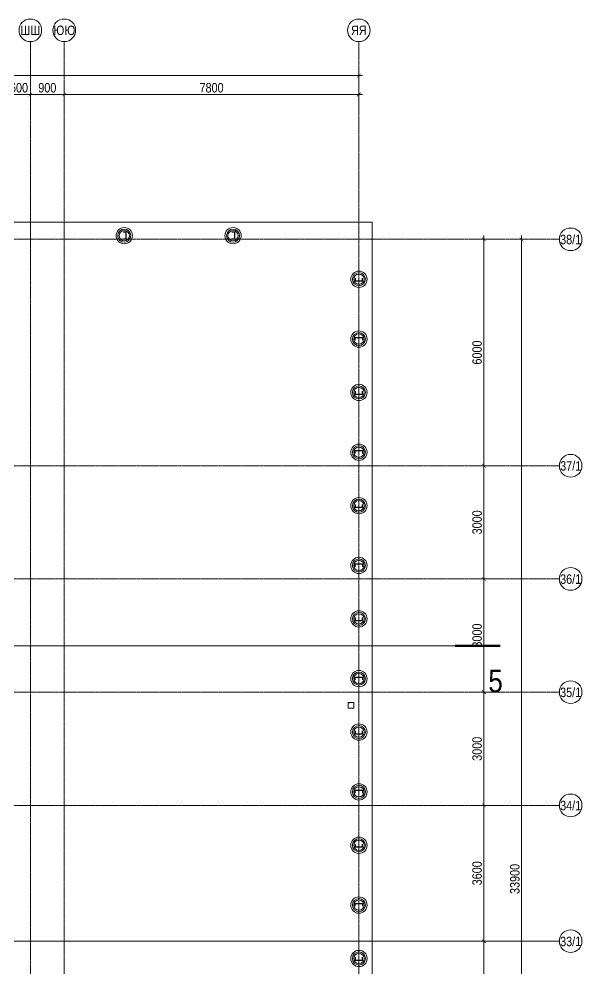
# Model space of a CAD drawing. Header units: millimetres. Extents: x -65509 to 912790, y 446 to 713294.
# Drawn here: x 214923 to 229833, y 673125 to 698299 of the extents above; entities that cross this region are included whole.
import ezdxf
from ezdxf.enums import TextEntityAlignment as Align

# ---------------------------------------------------------------- set-up
doc = ezdxf.new("R2010")
doc.units = ezdxf.units.MM
doc.linetypes.add('CENTER2', pattern=[28.575, 19.05, -3.175, 3.175, -3.175])
doc.linetypes.add('DASHED', pattern=[19.05, 12.7, -6.35])
doc.layers.get('Defpoints').update_dxf_attribs({"color": 250})
for name, color, linetype, lineweight in [('1-основные', 7, 'Continuous', 0), ('АР_Разрезы марка', 7, 'Continuous', 13), ('ВК_Шахты', 250, 'Continuous', 9), ('КМ_Фахверки', 250, 'Continuous', 25), ('РД_Оси_100', 250, 'Continuous', 0), ('РД_Оси_размер', 250, 'Continuous', 0)]:
    doc.layers.add(name, color=color, linetype=linetype, lineweight=lineweight)
doc.layers.add('АР_Делит', color=250, linetype='Continuous', lineweight=0, plot=False)
doc.styles.add('style1', font='ARIALN.TTF')
doc.styles.add('ккк', font='isocpeur.ttf', dxfattribs={"width": 0.85, "oblique": 15})
doc.dimstyles.new('Dim100_ареал', dxfattribs={"dimscale": 100, "dimtxt": 2.5, "dimasz": 1, "dimexe": 1, "dimexo": 1, "dimgap": 0.5, "dimtad": 1, "dimzin": 12, "dimdsep": 46, "dimtxsty": 'style1', "dimblk": 'ARCHTICK', "dimcen": 1, "dimdle": 1, "dimclrd": 256, "dimclre": 256, "dimaunit": 1, "dimadec": 0, "dimazin": 3, "dimtfac": 1, "dimtmove": 1, "dimatfit": 3, "dimldrblk": 'OPEN30', "dimfxl": 4, "dimfxlon": 1, "dimtolj": 1, "dimtzin": 0, "dimlwd": 9, "dimlwe": 9, "dimarcsym": 0})

# ---------------------------------------------------------------- blocks, each defined once
blk = doc.blocks.new('A-iden')
at = {"linetype": 'Continuous', "lineweight": 5}
blk.add_circle((0, -4), 3, dxfattribs=at)
at = {"color": 0, "linetype": 'Continuous', "lineweight": 20, "style": 'ккк', "width": 0.85}
blk.add_attdef('ID', text='', height=8, dxfattribs=at).set_placement((0.31, -3.85), align=Align.MIDDLE_CENTER)
blk = doc.blocks.new('_ArchTick')
at = {"color": 0, "linetype": 'ByBlock', "const_width": 0.15}
blk.add_lwpolyline([(-0.5, -0.5), (0.5, 0.5)], dxfattribs=at)
blk = doc.blocks.new('*D377')
at = {"layer": 'Defpoints', "color": 0, "transparency": 16777216}
for p in [(116910, 116100), (117910, 116100), (116910, 110100)]:
    blk.add_point(p, dxfattribs=at)
at = {"layer": 'РД_Оси_размер', "color": 0, "lineweight": 5, "transparency": 16777216}
for p, q in [((117710, 116100), (118010, 116100)), ((117910, 110000), (117910, 116200)), ((117710, 110100), (118010, 110100))]:
    blk.add_line(p, q, dxfattribs=at)
at = {"layer": 'РД_Оси_размер', "color": 0, "lineweight": 5, "transparency": 16777216, "xscale": 100, "yscale": 100, "zscale": 100}
for p, rotation in [((117910, 116100), 90), ((117910, 110100), 270)]:
    blk.add_blockref('_ArchTick', p, dxfattribs=dict(at, rotation=rotation))
at = {"layer": 'РД_Оси_размер', "color": 0, "transparency": 16777216, "insert": (117732, 113100), "char_height": 250, "attachment_point": 5, "rotation": 90, "style": 'style1'}
blk.add_mtext('\\A1;6000', dxfattribs=at)
blk = doc.blocks.new('_Open30')
at = {"color": 0, "linetype": 'ByBlock', "lineweight": -2}
for p, q in [((-1, 0.27), (0, 0)), ((0, 0), (-1, -0.27)), ((0, 0), (-1, 0))]:
    blk.add_line(p, q, dxfattribs=at)
blk = doc.blocks.new('*D378')
at = {"layer": 'Defpoints', "color": 0, "transparency": 16777216}
for p in [(116910, 119700), (117910, 119700), (116910, 116100)]:
    blk.add_point(p, dxfattribs=at)
at = {"layer": 'РД_Оси_размер', "color": 0, "lineweight": 5, "transparency": 16777216}
for p, q in [((117710, 119700), (118010, 119700)), ((117910, 116000), (117910, 119800)), ((117710, 116100), (118010, 116100))]:
    blk.add_line(p, q, dxfattribs=at)
at = {"layer": 'РД_Оси_размер', "color": 0, "lineweight": 5, "transparency": 16777216, "xscale": 100, "yscale": 100, "zscale": 100}
for p, rotation in [((117910, 119700), 90), ((117910, 116100), 270)]:
    blk.add_blockref('_ArchTick', p, dxfattribs=dict(at, rotation=rotation))
at = {"layer": 'РД_Оси_размер', "color": 0, "transparency": 16777216, "insert": (117732, 117900), "char_height": 250, "attachment_point": 5, "rotation": 90, "style": 'style1'}
blk.add_mtext('\\A1;3600', dxfattribs=at)
blk = doc.blocks.new('*D379')
at = {"layer": 'Defpoints', "color": 0, "transparency": 16777216}
for p in [(116910, 122700), (117910, 122700), (116910, 119700)]:
    blk.add_point(p, dxfattribs=at)
at = {"layer": 'РД_Оси_размер', "color": 0, "lineweight": 5, "transparency": 16777216}
for p, q in [((117710, 122700), (118010, 122700)), ((117910, 119600), (117910, 122800)), ((117710, 119700), (118010, 119700))]:
    blk.add_line(p, q, dxfattribs=at)
at = {"layer": 'РД_Оси_размер', "color": 0, "lineweight": 5, "transparency": 16777216, "xscale": 100, "yscale": 100, "zscale": 100}
for p, rotation in [((117910, 122700), 90), ((117910, 119700), 270)]:
    blk.add_blockref('_ArchTick', p, dxfattribs=dict(at, rotation=rotation))
at = {"layer": 'РД_Оси_размер', "color": 0, "transparency": 16777216, "insert": (117732, 121200), "char_height": 250, "attachment_point": 5, "rotation": 90, "style": 'style1'}
blk.add_mtext('\\A1;3000', dxfattribs=at)
blk = doc.blocks.new('*D380')
at = {"layer": 'Defpoints', "color": 0, "transparency": 16777216}
for p in [(116910, 125700), (117910, 125700), (116910, 122700)]:
    blk.add_point(p, dxfattribs=at)
at = {"layer": 'РД_Оси_размер', "color": 0, "lineweight": 5, "transparency": 16777216}
for p, q in [((117710, 125700), (118010, 125700)), ((117910, 122600), (117910, 125800)), ((117710, 122700), (118010, 122700))]:
    blk.add_line(p, q, dxfattribs=at)
at = {"layer": 'РД_Оси_размер', "color": 0, "lineweight": 5, "transparency": 16777216, "xscale": 100, "yscale": 100, "zscale": 100}
for p, rotation in [((117910, 125700), 90), ((117910, 122700), 270)]:
    blk.add_blockref('_ArchTick', p, dxfattribs=dict(at, rotation=rotation))
at = {"layer": 'РД_Оси_размер', "color": 0, "transparency": 16777216, "insert": (117732, 124200), "char_height": 250, "attachment_point": 5, "rotation": 90, "style": 'style1'}
blk.add_mtext('\\A1;3000', dxfattribs=at)
blk = doc.blocks.new('*D381')
at = {"layer": 'Defpoints', "color": 0, "transparency": 16777216}
for p in [(116910, 128700), (117910, 128700), (116910, 125700)]:
    blk.add_point(p, dxfattribs=at)
at = {"layer": 'РД_Оси_размер', "color": 0, "lineweight": 5, "transparency": 16777216}
for p, q in [((117710, 128700), (118010, 128700)), ((117910, 125600), (117910, 128800)), ((117710, 125700), (118010, 125700))]:
    blk.add_line(p, q, dxfattribs=at)
at = {"layer": 'РД_Оси_размер', "color": 0, "lineweight": 5, "transparency": 16777216, "xscale": 100, "yscale": 100, "zscale": 100}
for p, rotation in [((117910, 128700), 90), ((117910, 125700), 270)]:
    blk.add_blockref('_ArchTick', p, dxfattribs=dict(at, rotation=rotation))
at = {"layer": 'РД_Оси_размер', "color": 0, "transparency": 16777216, "insert": (117732, 127200), "char_height": 250, "attachment_point": 5, "rotation": 90, "style": 'style1'}
blk.add_mtext('\\A1;3000', dxfattribs=at)
blk = doc.blocks.new('*D382')
at = {"layer": 'Defpoints', "color": 0, "transparency": 16777216}
for p in [(116910, 134700), (117910, 134700), (116910, 128700)]:
    blk.add_point(p, dxfattribs=at)
at = {"layer": 'РД_Оси_размер', "color": 0, "lineweight": 5, "transparency": 16777216}
for p, q in [((117710, 134700), (118010, 134700)), ((117910, 128600), (117910, 134800)), ((117710, 128700), (118010, 128700))]:
    blk.add_line(p, q, dxfattribs=at)
at = {"layer": 'РД_Оси_размер', "color": 0, "lineweight": 5, "transparency": 16777216, "xscale": 100, "yscale": 100, "zscale": 100}
for p, rotation in [((117910, 134700), 90), ((117910, 128700), 270)]:
    blk.add_blockref('_ArchTick', p, dxfattribs=dict(at, rotation=rotation))
at = {"layer": 'РД_Оси_размер', "color": 0, "transparency": 16777216, "insert": (117732, 131700), "char_height": 250, "attachment_point": 5, "rotation": 90, "style": 'style1'}
blk.add_mtext('\\A1;6000', dxfattribs=at)
blk = doc.blocks.new('*D333')
at = {"layer": 'Defpoints', "color": 0, "transparency": 16777216}
for p in [(116910, 134700), (118910, 134700), (116910, 100800)]:
    blk.add_point(p, dxfattribs=at)
at = {"layer": 'РД_Оси_размер', "color": 0, "lineweight": 5, "transparency": 16777216}
for p, q in [((118710, 134700), (119010, 134700)), ((118910, 100700), (118910, 134800)), ((118710, 100800), (119010, 100800))]:
    blk.add_line(p, q, dxfattribs=at)
at = {"layer": 'РД_Оси_размер', "color": 0, "lineweight": 5, "transparency": 16777216, "xscale": 100, "yscale": 100, "zscale": 100}
for p, rotation in [((118910, 134700), 90), ((118910, 100800), 270)]:
    blk.add_blockref('_ArchTick', p, dxfattribs=dict(at, rotation=rotation))
at = {"layer": 'РД_Оси_размер', "color": 0, "transparency": 16777216, "insert": (118732, 117750), "char_height": 250, "attachment_point": 5, "rotation": 90, "style": 'style1'}
blk.add_mtext('\\A1;33900', dxfattribs=at)
blk = doc.blocks.new('*D227')
at = {"layer": 'Defpoints', "color": 0, "transparency": 16777216}
for p in [(114600, 139039), (73200, 137039), (114600, 137039)]:
    blk.add_point(p, dxfattribs=at)
at = {"layer": 'РД_Оси_размер', "color": 0, "lineweight": 5, "transparency": 16777216}
for p, q in [((73100, 139039), (114700, 139039)), ((73200, 138839), (73200, 139139)), ((114600, 138839), (114600, 139139))]:
    blk.add_line(p, q, dxfattribs=at)
at = {"layer": 'РД_Оси_размер', "color": 0, "lineweight": 5, "transparency": 16777216, "xscale": 100, "yscale": 100, "zscale": 100, "rotation": 180}
blk.add_blockref('_ArchTick', (73200, 139039), dxfattribs=at)
at = {"layer": 'РД_Оси_размер', "color": 0, "lineweight": 5, "transparency": 16777216, "xscale": 100, "yscale": 100, "zscale": 100}
blk.add_blockref('_ArchTick', (114600, 139039), dxfattribs=at)
at = {"layer": 'РД_Оси_размер', "color": 0, "transparency": 16777216, "insert": (93900, 139216), "char_height": 250, "attachment_point": 5, "style": 'style1'}
blk.add_mtext('\\A1;41400', dxfattribs=at)
blk = doc.blocks.new('*D416')
at = {"layer": 'Defpoints', "color": 0, "transparency": 16777216}
for p in [(105900, 138539), (105300, 137039), (105900, 137039)]:
    blk.add_point(p, dxfattribs=at)
at = {"layer": 'РД_Оси_размер', "color": 0, "lineweight": 5, "transparency": 16777216}
for p, q in [((105200, 138539), (106000, 138539)), ((105300, 138339), (105300, 138639)), ((105900, 138339), (105900, 138639))]:
    blk.add_line(p, q, dxfattribs=at)
at = {"layer": 'РД_Оси_размер', "color": 0, "lineweight": 5, "transparency": 16777216, "xscale": 100, "yscale": 100, "zscale": 100, "rotation": 180}
blk.add_blockref('_ArchTick', (105300, 138539), dxfattribs=at)
at = {"layer": 'РД_Оси_размер', "color": 0, "lineweight": 5, "transparency": 16777216, "xscale": 100, "yscale": 100, "zscale": 100}
blk.add_blockref('_ArchTick', (105900, 138539), dxfattribs=at)
at = {"layer": 'РД_Оси_размер', "color": 0, "transparency": 16777216, "insert": (105600, 138716), "char_height": 250, "attachment_point": 5, "style": 'style1'}
blk.add_mtext('\\A1;600', dxfattribs=at)
blk = doc.blocks.new('*D417')
at = {"layer": 'Defpoints', "color": 0, "transparency": 16777216}
for p in [(106800, 138539), (105900, 137039), (106800, 137039)]:
    blk.add_point(p, dxfattribs=at)
at = {"layer": 'РД_Оси_размер', "color": 0, "lineweight": 5, "transparency": 16777216}
for p, q in [((105800, 138539), (106900, 138539)), ((105900, 138339), (105900, 138639)), ((106800, 138339), (106800, 138639))]:
    blk.add_line(p, q, dxfattribs=at)
at = {"layer": 'РД_Оси_размер', "color": 0, "lineweight": 5, "transparency": 16777216, "xscale": 100, "yscale": 100, "zscale": 100, "rotation": 180}
blk.add_blockref('_ArchTick', (105900, 138539), dxfattribs=at)
at = {"layer": 'РД_Оси_размер', "color": 0, "lineweight": 5, "transparency": 16777216, "xscale": 100, "yscale": 100, "zscale": 100}
blk.add_blockref('_ArchTick', (106800, 138539), dxfattribs=at)
at = {"layer": 'РД_Оси_размер', "color": 0, "transparency": 16777216, "insert": (106350, 138716), "char_height": 250, "attachment_point": 5, "style": 'style1'}
blk.add_mtext('\\A1;900', dxfattribs=at)
blk = doc.blocks.new('*D418')
at = {"layer": 'Defpoints', "color": 0, "transparency": 16777216}
for p in [(114600, 138539), (106800, 137039), (114600, 137039)]:
    blk.add_point(p, dxfattribs=at)
at = {"layer": 'РД_Оси_размер', "color": 0, "lineweight": 5, "transparency": 16777216}
for p, q in [((106700, 138539), (114700, 138539)), ((106800, 138339), (106800, 138639)), ((114600, 138339), (114600, 138639))]:
    blk.add_line(p, q, dxfattribs=at)
at = {"layer": 'РД_Оси_размер', "color": 0, "lineweight": 5, "transparency": 16777216, "xscale": 100, "yscale": 100, "zscale": 100, "rotation": 180}
blk.add_blockref('_ArchTick', (106800, 138539), dxfattribs=at)
at = {"layer": 'РД_Оси_размер', "color": 0, "lineweight": 5, "transparency": 16777216, "xscale": 100, "yscale": 100, "zscale": 100}
blk.add_blockref('_ArchTick', (114600, 138539), dxfattribs=at)
at = {"layer": 'РД_Оси_размер', "color": 0, "transparency": 16777216, "insert": (110700, 138716), "char_height": 250, "attachment_point": 5, "style": 'style1'}
blk.add_mtext('\\A1;7800', dxfattribs=at)
blk = doc.blocks.new('otv')
at = {"linetype": 'Continuous'}
blk.add_lwpolyline([(0, -1), (0, 0), (1, 0), (1, -1)], close=True, dxfattribs=at)
blk.add_solid([(0, -1), (0, 0), (0.13, -0.14), (1, 0)], dxfattribs=at)
blk = doc.blocks.new('Ф_пеноблок 200')
at = {"layer": 'АР_Делит', "color": 1}
for radius in [216, 173, 136]:
    blk.add_circle((103, -42), radius, dxfattribs=at)
at = {"layer": 'КМ_Фахверки'}
blk.add_lwpolyline([(0, -75), (0, 0), (200, 0), (200, -75)], dxfattribs=at)
blk = doc.blocks.new('СОШ_2200_АР_ОСИ_М100_28.05.24')
at = {"layer": 'АР_Делит', "color": 5, "linetype": 'DASHED'}
blk.add_lwpolyline([(-355, 13145), (-355, 100855), (37145, 100855), (37145, 129155), (72745, 129155), (72745, 135155), (114955, 135155), (114955, -355)], dxfattribs=at)
at = {"layer": 'РД_Оси_100', "linetype": 'CENTER2'}
for p, q in [((114600, -6155), (114600, 139938.679)), ((-5954.958, 134700), (119910, 134700)), ((-5954.958, 128700), (119910, 128700)), ((-5954.958, 125700), (119910, 125700)), ((-5954.958, 122700), (119910, 122700)), ((-5954.958, 119700), (119910, 119700)), ((-5954.958, 116100), (119910, 116100)), ((35037.55, 116100), (119910, 116100))]:
    blk.add_line(p, q, dxfattribs=at)
for points in [[(105900, 139938.679), (105900, -6155)], [(106800, -6155), (106800, 139938.679)]]:
    blk.add_lwpolyline(points, dxfattribs=at)
at = {"layer": 'РД_Оси_100', "color": 0}
ref = blk.add_blockref('A-iden', (105900, 140638.679), dxfattribs=dict(at, xscale=100, yscale=100, zscale=100))
ref.add_attrib('ID', 'ШШ', dxfattribs={"layer": '0', "linetype": 'Continuous', "height": 250, "style": 'style1'}).set_placement((105900, 140238.679), align=Align.MIDDLE)
ref = blk.add_blockref('A-iden', (106800, 140638.679), dxfattribs=dict(at, xscale=100, yscale=100, zscale=100))
ref.add_attrib('ID', 'ЮЮ', dxfattribs={"layer": '0', "linetype": 'Continuous', "height": 250, "style": 'style1'}).set_placement((106800, 140238.679), align=Align.MIDDLE)
ref = blk.add_blockref('A-iden', (114600, 140638.679), dxfattribs=dict(at, xscale=100, yscale=100, zscale=100))
ref.add_attrib('ID', 'ЯЯ', dxfattribs={"layer": '0', "linetype": 'Continuous', "height": 250, "style": 'style1'}).set_placement((114600, 140238.679), align=Align.MIDDLE)
ref = blk.add_blockref('A-iden', (120210, 135100), dxfattribs=dict(at, xscale=-100, yscale=100, zscale=100))
ref.add_attrib('ID', '38/1', dxfattribs={"layer": '0', "linetype": 'Continuous', "height": 250, "style": 'style1'}).set_placement((120210, 134700), align=Align.MIDDLE)
ref = blk.add_blockref('A-iden', (120210, 129100), dxfattribs=dict(at, xscale=100, yscale=100, zscale=100))
ref.add_attrib('ID', '37/1', dxfattribs={"layer": '0', "linetype": 'Continuous', "height": 250, "style": 'style1'}).set_placement((120210, 128700), align=Align.MIDDLE)
ref = blk.add_blockref('A-iden', (120210, 126100), dxfattribs=dict(at, xscale=100, yscale=100, zscale=100))
ref.add_attrib('ID', '36/1', dxfattribs={"layer": '0', "linetype": 'Continuous', "height": 250, "style": 'style1'}).set_placement((120210, 125700), align=Align.MIDDLE)
ref = blk.add_blockref('A-iden', (120210, 123100), dxfattribs=dict(at, xscale=100, yscale=100, zscale=100))
ref.add_attrib('ID', '35/1', dxfattribs={"layer": '0', "linetype": 'Continuous', "height": 250, "style": 'style1'}).set_placement((120210, 122700), align=Align.MIDDLE)
ref = blk.add_blockref('A-iden', (120210, 120100), dxfattribs=dict(at, xscale=100, yscale=100, zscale=100))
ref.add_attrib('ID', '34/1', dxfattribs={"layer": '0', "linetype": 'Continuous', "height": 250, "style": 'style1'}).set_placement((120210, 119700), align=Align.MIDDLE)
ref = blk.add_blockref('A-iden', (120210, 116500), dxfattribs=dict(at, xscale=100, yscale=100, zscale=100))
ref.add_attrib('ID', '33/1', dxfattribs={"layer": '0', "linetype": 'Continuous', "height": 250, "style": 'style1'}).set_placement((120210, 116100), align=Align.MIDDLE)
at = {"layer": 'РД_Оси_размер'}
for base, p1, p2, picture, middle in [((114600, 139038.679), (73200, 137038.679), (114600, 137038.679), '*D227', (93900, 139216.322)), ((105900, 138538.679), (105300, 137038.679), (105900, 137038.679), '*D416', (105600, 138716.322)), ((106800, 138538.679), (105900, 137038.679), (106800, 137038.679), '*D417', (106350, 138716.322)), ((114600, 138538.679), (106800, 137038.679), (114600, 137038.679), '*D418', (110700, 138716.322))]:
    dim = blk.add_linear_dim(base=base, p1=p1, p2=p2, dimstyle='Dim100_ареал', dxfattribs=at)
    dim.commit()
    dim.dimension.update_dxf_attribs({"geometry": picture, "text_midpoint": middle})
for base, p1, p2, picture, middle in [((117910, 134700), (116910, 128700), (116910, 134700), '*D382', (117732.357, 131700)), ((118910, 134700), (116910, 100800), (116910, 134700), '*D333', (118732.357, 117750)), ((117910, 128700), (116910, 125700), (116910, 128700), '*D381', (117732.357, 127200)), ((117910, 125700), (116910, 122700), (116910, 125700), '*D380', (117732.357, 124200)), ((117910, 122700), (116910, 119700), (116910, 122700), '*D379', (117732.357, 121200)), ((117910, 119700), (116910, 116100), (116910, 119700), '*D378', (117732.357, 117900)), ((117910, 116100), (116910, 110100), (116910, 116100), '*D377', (117732.357, 113100))]:
    dim = blk.add_linear_dim(base=base, p1=p1, p2=p2, angle=90, dimstyle='Dim100_ареал', dxfattribs=at)
    dim.commit()
    dim.dimension.update_dxf_attribs({"geometry": picture, "text_midpoint": middle})

msp = doc.modelspace()

# ---------------------------------------------------------------- linework, layer by layer
at = {"layer": '1-основные'}
msp.add_lwpolyline([(220564.649, 673860.764), (204282.464, 673860.764)], dxfattribs=at)
at = {"layer": 'АР_Разрезы марка'}
msp.add_lwpolyline([(227072.084, 681692.589, 0, 200, 0), (227072.084, 681248.321, 0, 0, 0), (227072.084, 680418.76, 0, 0, 0)], format="xyseb", dxfattribs=at)
at = {"layer": 'АР_Разрезы марка', "linetype": 'DASHED', "lineweight": 0}
msp.add_lwpolyline([(227667.41, 681692.589), (171152.332, 681692.589), (171152.332, 678680.569), (142484.251, 678680.569)], dxfattribs=at)
at = {"layer": 'АР_Разрезы марка', "lineweight": 50}
msp.add_lwpolyline([(226476.759, 681692.589), (227667.41, 681692.589)], dxfattribs=at)

# ---------------------------------------------------------------- block references
at = {"layer": 'ВК_Шахты', "color": 1, "xscale": 150, "yscale": 150}
msp.add_blockref('otv', (223636.665, 680185.768), dxfattribs=at)
at = {"layer": 'КМ_Фахверки', "rotation": 270}
for p in [(217752.593, 692660.764), (220632.596, 692660.764)]:
    msp.add_blockref('Ф_пеноблок 200', p, dxfattribs=at)
at = {"layer": 'КМ_Фахверки', "xscale": -1, "rotation": 180}
for p in [(223822.589, 691360.764), (223822.589, 688360.764), (223822.589, 685360.764), (223822.589, 682360.764), (223822.589, 679360.764), (223822.589, 676360.764), (223822.589, 673360.764)]:
    msp.add_blockref('Ф_пеноблок 200', p, dxfattribs=at)
at = {"layer": 'КМ_Фахверки'}
for p in [(223822.589, 689860.764), (223822.589, 686860.764), (223822.589, 683860.764), (223822.589, 680860.764), (223822.589, 677860.764), (223822.589, 674860.764)]:
    msp.add_blockref('Ф_пеноблок 200', p, dxfattribs=at)
at = {"layer": 'РД_Оси_100'}
msp.add_blockref('СОШ_2200_АР_ОСИ_М100_28.05.24', (109322.589, 557760.764), dxfattribs=at)

# ---------------------------------------------------------------- texts
at = {"layer": 'АР_Разрезы марка', "color": 7, "insert": (227544.051, 680751.624), "char_height": 600, "width": 1999.94, "attachment_point": 5, "style": 'style1'}
msp.add_mtext('5', dxfattribs=at)

doc.saveas('drawing.dxf')
